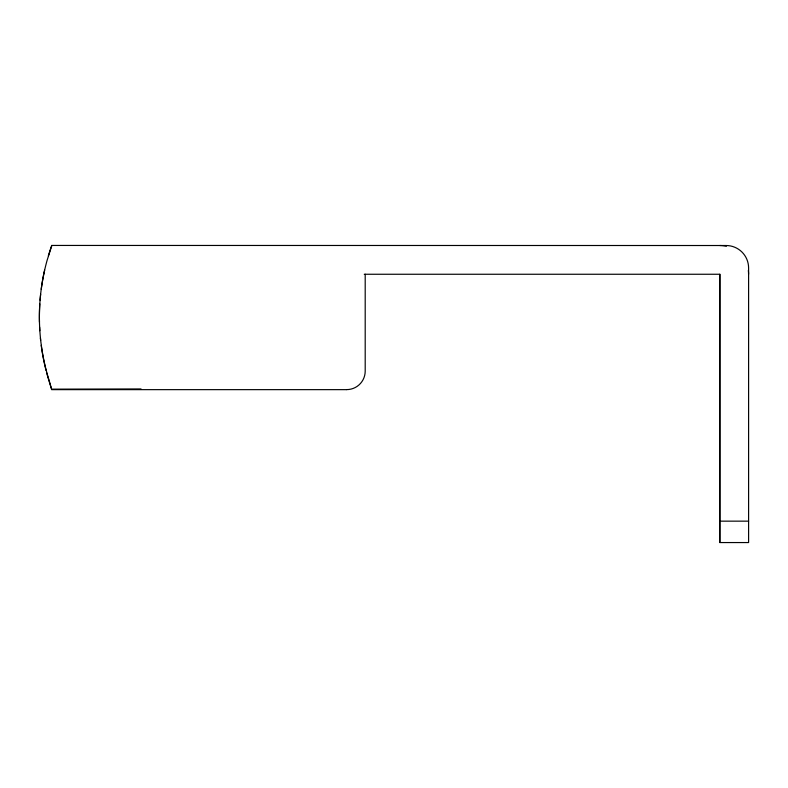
<?xml version="1.0" encoding="UTF-8"?>
<svg xmlns="http://www.w3.org/2000/svg" width="788" height="788" viewBox="0 0 788 788"><rect width="100%" height="100%" fill="white"/><g stroke="black" fill="none" stroke-linecap="round" stroke-linejoin="round"><path stroke-width="1.18" d="M719.808 542.518L719.838 274.254L364.253 274.254M51.86 245.482L47.113 260.296A212.297 212.297 0 0 0 41.084 290.27A212.258 212.258 0 0 0 49.289 380.968L51.614 389.646L346.641 389.646M141.042 388.947L51.732 389.154A215.449 215.449 0 0 1 46.679 372.832M719.838 521.154L748.6 521.154M719.838 274.254L719.838 542.558L748.6 542.558L748.6 267.861A22.468 22.468 0 0 0 726.063 245.521L51.732 245.442A215.449 215.449 0 0 0 48.344 255.873M365.199 274.254L365.199 371.217A18.488 18.488 0 0 1 346.641 389.607M46.059 370.468A215.449 215.449 0 0 1 41.232 345.321M40.651 340.465A215.449 215.449 0 0 1 40.395 338.032M39.814 330.704A215.449 215.449 0 0 1 39.617 327.05M39.459 322.164A215.449 215.449 0 0 1 39.814 303.882M40.08 300.228A215.449 215.449 0 0 1 40.651 294.131M41.232 289.275A215.449 215.449 0 0 1 44.64 270.077M719.838 245.521A28.752 28.752 0 0 1 726.369 246.27M748.324 270.511A28.752 28.752 0 0 1 748.57 274.263"/></g></svg>
